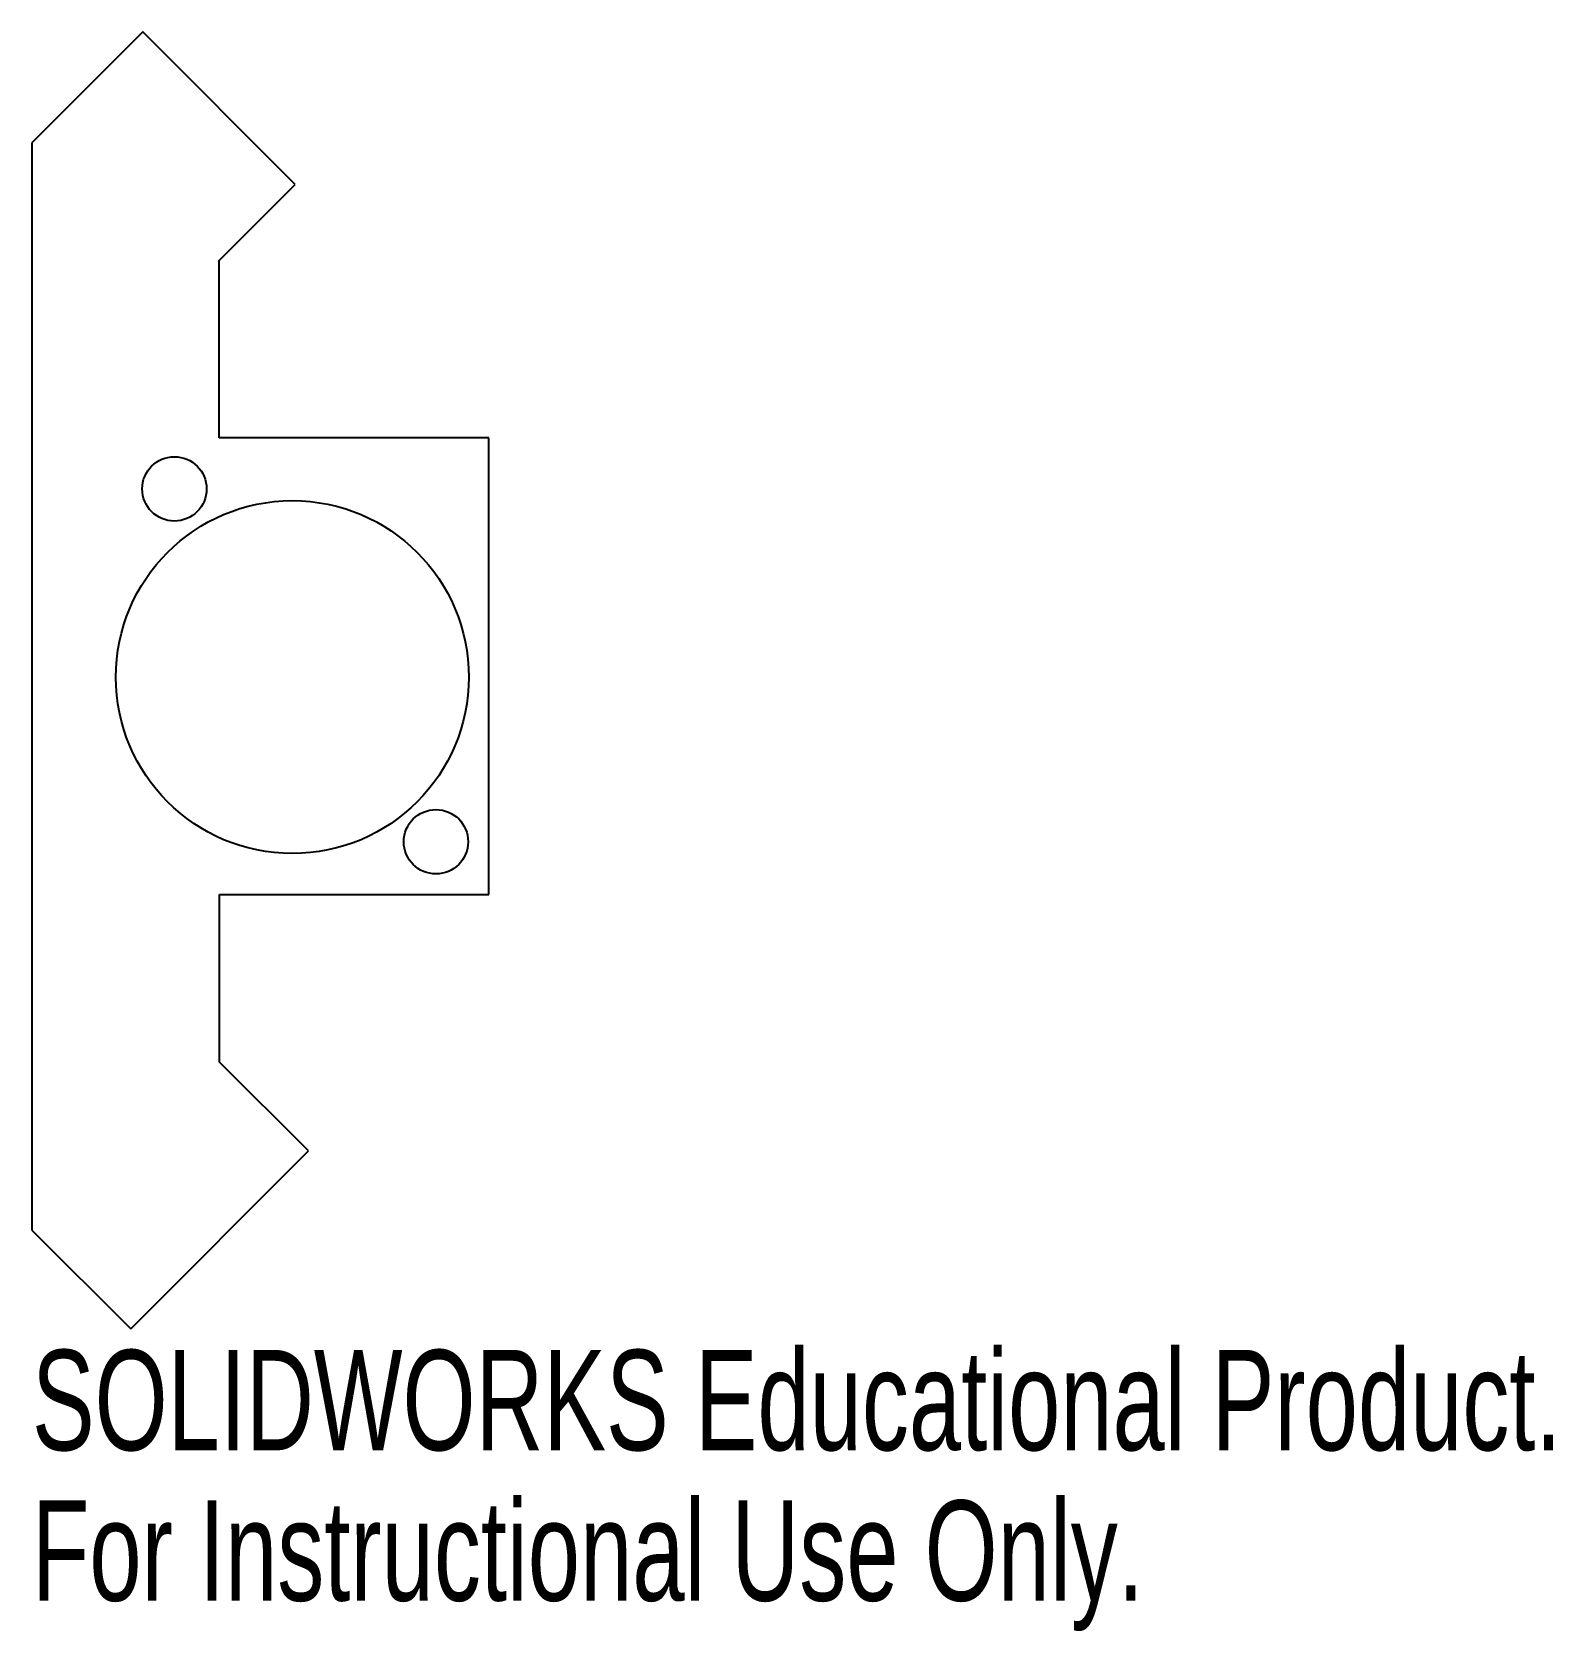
# Model space of a CAD drawing. Header units: millimetres. Extents: x -38.8 to 34.5, y -35.3 to 41.7.
import ezdxf

# ---------------------------------------------------------------- set-up
doc = ezdxf.new("R2010")
doc.units = ezdxf.units.MM
doc.styles.add('SLDTEXTSTYLE0', font='TXT', dxfattribs={"width": 0.7})

msp = doc.modelspace()

# ---------------------------------------------------------------- linework, layer by layer
at = {"color": 7, "linetype": 'Continuous', "lineweight": 25}
for p, q in [((-33.427, 41.728), (-38.766, 36.39)), ((-26.086, 34.387), (-33.427, 41.728)), ((-38.766, 36.39), (-38.766, -15.992)), ((-29.756, 30.716), (-26.086, 34.387)), ((-29.756, 22.177), (-29.756, 30.716)), ((-16.766, 22.177), (-29.756, 22.177)), ((-16.766, 0.177), (-16.766, 22.177)), ((-29.729, -7.896), (-29.729, 0.177)), ((-29.729, 0.177), (-16.766, 0.177)), ((-25.445, -12.179), (-29.729, -7.896)), ((-34.012, -20.746), (-25.445, -12.179)), ((-38.766, -15.992), (-34.012, -20.746))]:
    msp.add_line(p, q, dxfattribs=at)
for centre, radius in [((-31.906, 19.717), 1.55), ((-26.224, 10.649), 8.5), ((-19.306, 2.717), 1.55)]:
    msp.add_circle(centre, radius, dxfattribs=at)

# ---------------------------------------------------------------- texts
at = {"color": 7, "linetype": 'Continuous', "char_height": 4.83362, "attachment_point": 1, "style": 'SLDTEXTSTYLE0'}
for s, insert in [('SOLIDWORKS Educational Product.', (-38.766, -21.765)), ('For Instructional Use Only.', (-38.766, -29.016))]:
    msp.add_mtext(s, dxfattribs=dict(at, insert=insert))

doc.saveas('drawing.dxf')
